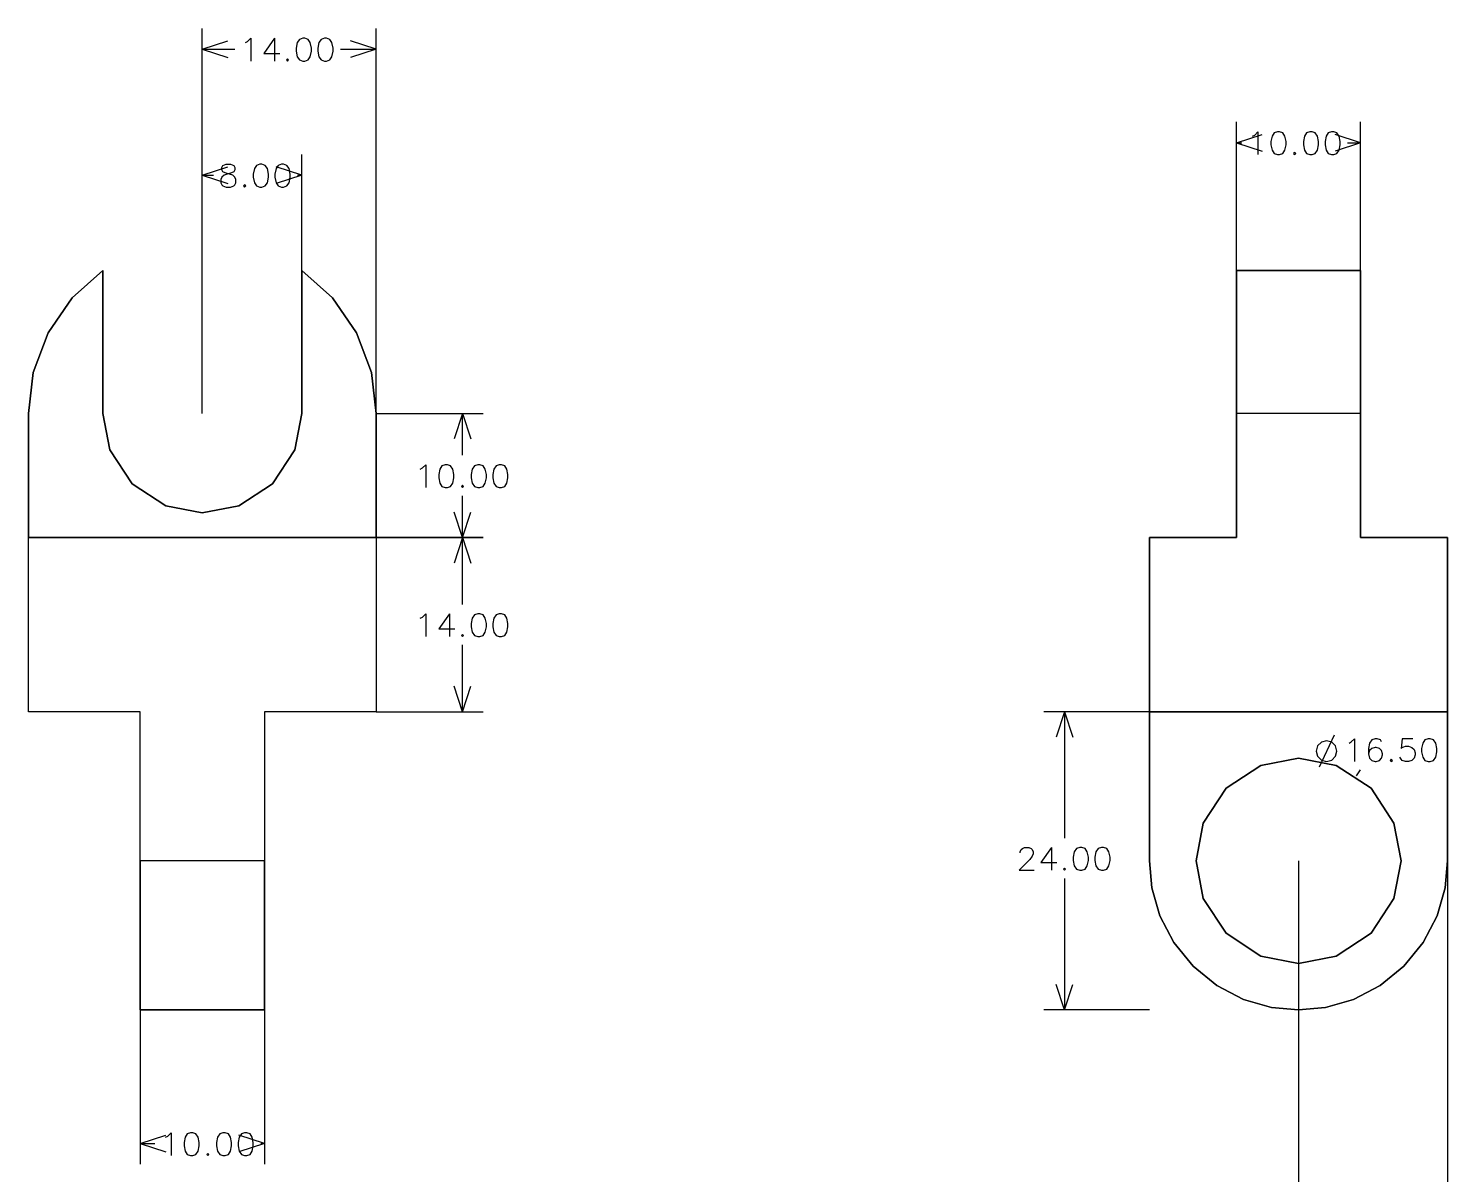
# Model space of a CAD drawing. Extents: x -110 to 4, y -65 to 76.
# Drawn here: x -110 to 4.2, y -15.8 to 76.4 of the extents above; entities that cross this region are included whole.
import ezdxf

# ---------------------------------------------------------------- set-up
doc = ezdxf.new("R2010")
doc.units = 0

msp = doc.modelspace()

# ---------------------------------------------------------------- linework, layer by layer
for p, q in [((-96.034584, 45.43723), (-96.034584, 76.409452)), ((-96.034584, 74.742785), (-93.973962, 75.412322)), ((-92.396958, 75.352634), (-92.135594, 75.613997)), ((-92.135594, 75.613997), (-92.135594, 73.784452)), ((-90.218928, 75.613997), (-91.09014, 74.3943)), ((-90.218928, 75.613997), (-90.218928, 73.784452)), ((-88.21514, 75.526876), (-88.389382, 75.265513)), ((-87.953776, 75.613997), (-88.21514, 75.526876)), ((-87.779534, 75.613997), (-87.953776, 75.613997)), ((-87.51817, 75.526876), (-87.779534, 75.613997)), ((-87.343928, 75.265513), (-87.51817, 75.526876)), ((-86.472715, 75.526876), (-86.646958, 75.265513)), ((-86.211352, 75.613997), (-86.472715, 75.526876)), ((-86.037109, 75.613997), (-86.211352, 75.613997)), ((-85.775746, 75.526876), (-86.037109, 75.613997)), ((-85.601503, 75.265513), (-85.775746, 75.526876)), ((-82.034584, 74.742785), (-84.095207, 75.412322)), ((-82.034584, 45.43723), (-82.034584, 76.409452)), ((-96.034584, 74.742785), (-93.427261, 74.742785)), ((-96.034584, 74.742785), (-93.973962, 74.073248)), ((-92.5712, 75.265513), (-92.396958, 75.352634)), ((-91.09014, 74.3943), (-89.783322, 74.3943)), ((-88.389382, 75.265513), (-88.476503, 74.829906)), ((-88.476503, 74.829906), (-88.476503, 74.568543)), ((-88.476503, 74.568543), (-88.389382, 74.132937)), ((-87.256806, 74.829906), (-87.343928, 75.265513)), ((-87.343928, 74.132937), (-87.256806, 74.568543)), ((-87.256806, 74.568543), (-87.256806, 74.829906)), ((-86.646958, 75.265513), (-86.734079, 74.829906)), ((-86.734079, 74.829906), (-86.734079, 74.568543)), ((-86.734079, 74.568543), (-86.646958, 74.132937)), ((-85.514382, 74.829906), (-85.601503, 75.265513)), ((-85.601503, 74.132937), (-85.514382, 74.568543)), ((-85.514382, 74.568543), (-85.514382, 74.829906)), ((-84.919685, 74.742785), (-82.034584, 74.742785)), ((-82.034584, 74.742785), (-84.095207, 74.073248)), ((-89.173473, 73.958694), (-89.260594, 73.871573)), ((-89.260594, 73.871573), (-89.173473, 73.784452)), ((-89.086352, 73.871573), (-89.173473, 73.958694)), ((-89.173473, 73.784452), (-89.086352, 73.871573)), ((-88.389382, 74.132937), (-88.21514, 73.871573)), ((-88.21514, 73.871573), (-87.953776, 73.784452)), ((-87.953776, 73.784452), (-87.779534, 73.784452)), ((-87.779534, 73.784452), (-87.51817, 73.871573)), ((-87.51817, 73.871573), (-87.343928, 74.132937)), ((-86.646958, 74.132937), (-86.472715, 73.871573)), ((-86.472715, 73.871573), (-86.211352, 73.784452)), ((-86.211352, 73.784452), (-86.037109, 73.784452)), ((-86.037109, 73.784452), (-85.775746, 73.871573)), ((-85.775746, 73.871573), (-85.601503, 74.132937)), ((-12.798859, 35.43723), (-12.798859, 68.881674)), ((-2.798859, 35.43723), (-2.798859, 68.881674)), ((-12.798859, 67.215008), (-10.738236, 67.884544)), ((-11.502142, 67.737735), (-11.327899, 67.824856)), ((-11.327899, 67.824856), (-11.066536, 68.08622)), ((-11.066536, 68.08622), (-11.066536, 66.256674)), ((-9.93396, 67.737735), (-10.021081, 67.302129)), ((-9.759717, 67.999098), (-9.93396, 67.737735)), ((-9.498354, 68.08622), (-9.759717, 67.999098)), ((-9.324111, 68.08622), (-9.498354, 68.08622)), ((-9.062748, 67.999098), (-9.324111, 68.08622)), ((-8.888505, 67.737735), (-9.062748, 67.999098)), ((-8.801384, 67.302129), (-8.888505, 67.737735)), ((-7.320323, 67.737735), (-7.407445, 67.302129)), ((-7.146081, 67.999098), (-7.320323, 67.737735)), ((-6.884717, 68.08622), (-7.146081, 67.999098)), ((-6.710475, 68.08622), (-6.884717, 68.08622)), ((-6.449111, 67.999098), (-6.710475, 68.08622)), ((-6.274869, 67.737735), (-6.449111, 67.999098)), ((-6.187748, 67.302129), (-6.274869, 67.737735)), ((-5.577899, 67.737735), (-5.66502, 67.302129)), ((-5.403657, 67.999098), (-5.577899, 67.737735)), ((-5.142293, 68.08622), (-5.403657, 67.999098)), ((-4.968051, 68.08622), (-5.142293, 68.08622)), ((-4.706687, 67.999098), (-4.968051, 68.08622)), ((-2.798859, 67.215008), (-4.859481, 67.884544)), ((-4.532445, 67.737735), (-4.706687, 67.999098)), ((-4.445323, 67.302129), (-4.532445, 67.737735)), ((-96.034584, 45.43723), (-96.034584, 66.270563)), ((-88.034584, 45.43723), (-88.034584, 66.270563)), ((-12.798859, 67.215008), (-12.358202, 67.215008)), ((-12.798859, 67.215008), (-10.738236, 66.545471)), ((-10.021081, 67.302129), (-10.021081, 67.040765)), ((-10.021081, 67.040765), (-9.93396, 66.605159)), ((-9.93396, 66.605159), (-9.759717, 66.343795)), ((-9.759717, 66.343795), (-9.498354, 66.256674)), ((-9.324111, 66.256674), (-9.062748, 66.343795)), ((-9.062748, 66.343795), (-8.888505, 66.605159)), ((-8.888505, 66.605159), (-8.801384, 67.040765)), ((-8.801384, 67.040765), (-8.801384, 67.302129)), ((-8.104414, 66.430917), (-8.191536, 66.343795)), ((-8.191536, 66.343795), (-8.104414, 66.256674)), ((-8.017293, 66.343795), (-8.104414, 66.430917)), ((-8.104414, 66.256674), (-8.017293, 66.343795)), ((-7.407445, 67.302129), (-7.407445, 67.040765)), ((-7.407445, 67.040765), (-7.320323, 66.605159)), ((-7.320323, 66.605159), (-7.146081, 66.343795)), ((-7.146081, 66.343795), (-6.884717, 66.256674)), ((-6.710475, 66.256674), (-6.449111, 66.343795)), ((-6.449111, 66.343795), (-6.274869, 66.605159)), ((-6.274869, 66.605159), (-6.187748, 67.040765)), ((-6.187748, 67.040765), (-6.187748, 67.302129)), ((-5.66502, 67.302129), (-5.66502, 67.040765)), ((-5.66502, 67.040765), (-5.577899, 66.605159)), ((-5.577899, 66.605159), (-5.403657, 66.343795)), ((-5.403657, 66.343795), (-5.142293, 66.256674)), ((-4.968051, 66.256674), (-4.706687, 66.343795)), ((-2.798859, 67.215008), (-4.859481, 66.545471)), ((-4.706687, 66.343795), (-4.532445, 66.605159)), ((-4.532445, 66.605159), (-4.445323, 67.040765)), ((-4.445323, 67.040765), (-4.445323, 67.302129)), ((-3.850626, 67.215008), (-2.798859, 67.215008)), ((-96.034584, 64.603896), (-93.973962, 65.273433)), ((-94.457564, 65.213745), (-94.370443, 65.387987)), ((-94.457564, 65.039502), (-94.457564, 65.213745)), ((-94.370443, 65.387987), (-94.109079, 65.475109)), ((-94.109079, 65.475109), (-93.760594, 65.475109)), ((-93.760594, 65.475109), (-93.499231, 65.387987)), ((-93.499231, 65.387987), (-93.412109, 65.213745)), ((-93.412109, 65.213745), (-93.412109, 65.039502)), ((-91.843928, 65.126624), (-91.931049, 64.691018)), ((-91.669685, 65.387987), (-91.843928, 65.126624)), ((-91.408322, 65.475109), (-91.669685, 65.387987)), ((-91.234079, 65.475109), (-91.408322, 65.475109)), ((-90.972715, 65.387987), (-91.234079, 65.475109)), ((-90.798473, 65.126624), (-90.972715, 65.387987)), ((-90.711352, 64.691018), (-90.798473, 65.126624)), ((-90.101503, 65.126624), (-90.188625, 64.691018)), ((-89.927261, 65.387987), (-90.101503, 65.126624)), ((-88.034584, 64.603896), (-90.095207, 65.273433)), ((-89.665897, 65.475109), (-89.927261, 65.387987)), ((-89.491655, 65.475109), (-89.665897, 65.475109)), ((-89.230291, 65.387987), (-89.491655, 65.475109)), ((-89.056049, 65.126624), (-89.230291, 65.387987)), ((-88.968928, 64.691018), (-89.056049, 65.126624)), ((-9.498354, 66.256674), (-9.324111, 66.256674)), ((-6.884717, 66.256674), (-6.710475, 66.256674)), ((-5.142293, 66.256674), (-4.968051, 66.256674)), ((-96.034584, 64.603896), (-95.139382, 64.603896)), ((-96.034584, 64.603896), (-93.973962, 63.93436)), ((-94.457564, 64.429654), (-94.544685, 64.255412)), ((-94.544685, 64.255412), (-94.544685, 63.994048)), ((-94.544685, 63.994048), (-94.457564, 63.819805)), ((-94.370443, 64.86526), (-94.457564, 65.039502)), ((-94.283322, 64.603896), (-94.457564, 64.429654)), ((-94.1962, 64.778139), (-94.370443, 64.86526)), ((-94.021958, 64.691018), (-94.283322, 64.603896)), ((-93.847715, 64.691018), (-94.1962, 64.778139)), ((-93.673473, 64.778139), (-94.021958, 64.691018)), ((-93.586352, 64.603896), (-93.847715, 64.691018)), ((-93.499231, 64.86526), (-93.673473, 64.778139)), ((-93.412109, 64.429654), (-93.586352, 64.603896)), ((-93.412109, 65.039502), (-93.499231, 64.86526)), ((-93.324988, 64.255412), (-93.412109, 64.429654)), ((-93.412109, 63.819805), (-93.324988, 63.994048)), ((-93.324988, 63.994048), (-93.324988, 64.255412)), ((-91.931049, 64.691018), (-91.931049, 64.429654)), ((-91.931049, 64.429654), (-91.843928, 63.994048)), ((-91.843928, 63.994048), (-91.669685, 63.732684)), ((-90.972715, 63.732684), (-90.798473, 63.994048)), ((-90.798473, 63.994048), (-90.711352, 64.429654)), ((-90.711352, 64.429654), (-90.711352, 64.691018)), ((-90.188625, 64.691018), (-90.188625, 64.429654)), ((-90.188625, 64.429654), (-90.101503, 63.994048)), ((-90.101503, 63.994048), (-89.927261, 63.732684)), ((-88.034584, 64.603896), (-90.095207, 63.93436)), ((-89.230291, 63.732684), (-89.056049, 63.994048)), ((-89.056049, 63.994048), (-88.968928, 64.429654)), ((-88.968928, 64.429654), (-88.968928, 64.691018)), ((-88.374231, 64.603896), (-88.034584, 64.603896)), ((-94.457564, 63.819805), (-94.370443, 63.732684)), ((-94.370443, 63.732684), (-94.109079, 63.645563)), ((-94.109079, 63.645563), (-93.760594, 63.645563)), ((-93.760594, 63.645563), (-93.499231, 63.732684)), ((-93.499231, 63.732684), (-93.412109, 63.819805)), ((-92.628018, 63.819805), (-92.71514, 63.732684)), ((-92.71514, 63.732684), (-92.628018, 63.645563)), ((-92.540897, 63.732684), (-92.628018, 63.819805)), ((-92.628018, 63.645563), (-92.540897, 63.732684)), ((-91.669685, 63.732684), (-91.408322, 63.645563)), ((-91.408322, 63.645563), (-91.234079, 63.645563)), ((-91.234079, 63.645563), (-90.972715, 63.732684)), ((-89.927261, 63.732684), (-89.665897, 63.645563)), ((-89.665897, 63.645563), (-89.491655, 63.645563)), ((-89.491655, 63.645563), (-89.230291, 63.732684)), ((-104.034584, 56.926355), (-106.509419, 54.725816)), ((-106.509419, 54.725816), (-104.034584, 56.926355)), ((-106.509419, 54.725816), (-104.034584, 56.926355)), ((-104.034584, 45.43723), (-104.034584, 56.926355)), ((-104.034584, 56.926355), (-104.034584, 45.43723)), ((-104.034584, 56.926355), (-104.034584, 45.43723)), ((-85.559749, 54.725816), (-88.034584, 56.926355)), ((-88.034584, 56.926355), (-88.034584, 45.43723)), ((-88.034584, 56.926355), (-85.559749, 54.725816)), ((-88.034584, 45.43723), (-88.034584, 56.926355)), ((-88.034584, 45.43723), (-88.034584, 56.926355)), ((-88.034584, 56.926355), (-85.559749, 54.725816)), ((-2.798859, 56.926355), (-12.798859, 56.926355)), ((-12.798859, 56.926355), (-12.798859, 54.725816)), ((-12.798859, 54.725816), (-12.798859, 56.926355)), ((-12.798859, 56.926355), (-2.798859, 56.926355)), ((-12.798859, 54.725816), (-12.798859, 56.926355)), ((-12.798859, 56.926355), (-2.798859, 56.926355)), ((-2.798859, 54.725816), (-2.798859, 56.926355)), ((-2.798859, 56.926355), (-2.798859, 54.725816)), ((-2.798859, 56.926355), (-2.798859, 54.725816)), ((-106.509419, 54.725816), (-108.444258, 51.91797)), ((-108.444258, 51.91797), (-106.509419, 54.725816)), ((-108.444258, 51.91797), (-106.509419, 54.725816)), ((-83.624911, 51.91797), (-85.559749, 54.725816)), ((-85.559749, 54.725816), (-83.624911, 51.91797)), ((-85.559749, 54.725816), (-83.624911, 51.91797)), ((-12.798859, 54.725816), (-12.798859, 51.91797)), ((-12.798859, 51.91797), (-12.798859, 54.725816)), ((-12.798859, 51.91797), (-12.798859, 54.725816)), ((-2.798859, 51.91797), (-2.798859, 54.725816)), ((-2.798859, 54.725816), (-2.798859, 51.91797)), ((-2.798859, 54.725816), (-2.798859, 51.91797)), ((-108.444258, 51.91797), (-109.642899, 48.725658)), ((-109.642899, 48.725658), (-108.444258, 51.91797)), ((-109.642899, 48.725658), (-108.444258, 51.91797)), ((-82.426269, 48.725658), (-83.624911, 51.91797)), ((-83.624911, 51.91797), (-82.426269, 48.725658)), ((-83.624911, 51.91797), (-82.426269, 48.725658)), ((-12.798859, 51.91797), (-12.798859, 48.725658)), ((-12.798859, 48.725658), (-12.798859, 51.91797)), ((-12.798859, 48.725658), (-12.798859, 51.91797)), ((-2.798859, 48.725658), (-2.798859, 51.91797)), ((-2.798859, 51.91797), (-2.798859, 48.725658)), ((-2.798859, 51.91797), (-2.798859, 48.725658)), ((-109.642899, 48.725658), (-110.034584, 45.43723)), ((-110.034584, 45.43723), (-109.642899, 48.725658)), ((-110.034584, 45.43723), (-109.642899, 48.725658)), ((-82.034584, 45.43723), (-82.426269, 48.725658)), ((-82.426269, 48.725658), (-82.034584, 45.43723)), ((-82.426269, 48.725658), (-82.034584, 45.43723)), ((-12.798859, 48.725658), (-12.798859, 45.43723)), ((-12.798859, 45.43723), (-12.798859, 48.725658)), ((-12.798859, 45.43723), (-12.798859, 48.725658)), ((-2.798859, 45.43723), (-2.798859, 48.725658)), ((-2.798859, 48.725658), (-2.798859, 45.43723)), ((-2.798859, 48.725658), (-2.798859, 45.43723)), ((-110.034584, 45.43723), (-110.034584, 35.43723)), ((-110.034584, 35.43723), (-110.034584, 45.43723)), ((-110.034584, 35.43723), (-110.034584, 45.43723)), ((-103.472891, 42.492472), (-104.034584, 45.43723)), ((-104.034584, 45.43723), (-103.472891, 42.492472)), ((-104.034584, 45.43723), (-103.472891, 42.492472)), ((-96.034584, 45.43723), (-96.034584, 45.43723)), ((-96.034584, 45.43723), (-96.034584, 45.43723)), ((-88.034584, 45.43723), (-88.596278, 42.492472)), ((-88.596278, 42.492472), (-88.034584, 45.43723)), ((-88.596278, 42.492472), (-88.034584, 45.43723)), ((-88.034584, 45.43723), (-88.034584, 45.43723)), ((-82.034584, 45.43723), (-82.034584, 45.43723)), ((-82.034584, 45.43723), (-82.034584, 45.43723)), ((-82.034584, 35.43723), (-82.034584, 45.43723)), ((-82.034584, 45.43723), (-82.034584, 35.43723)), ((-82.034584, 45.43723), (-73.423473, 45.43723)), ((-82.034584, 45.43723), (-82.034584, 35.43723)), ((-75.09014, 45.43723), (-75.759677, 43.376607)), ((-75.09014, 42.06223), (-75.09014, 45.43723)), ((-75.09014, 45.43723), (-74.420603, 43.376607)), ((-12.798859, 45.43723), (-12.798859, 35.43723)), ((-12.798859, 35.43723), (-12.798859, 45.43723)), ((-2.798859, 45.43723), (-12.798859, 45.43723)), ((-2.798859, 45.43723), (-12.798859, 45.43723)), ((-12.798859, 45.43723), (-12.798859, 35.43723)), ((-2.798859, 35.43723), (-2.798859, 45.43723)), ((-2.798859, 45.43723), (-2.798859, 35.43723)), ((-2.798859, 35.43723), (-2.798859, 45.43723)), ((-101.691438, 39.780375), (-103.472891, 42.492472)), ((-103.472891, 42.492472), (-101.691438, 39.780375)), ((-103.472891, 42.492472), (-101.691438, 39.780375)), ((-88.596278, 42.492472), (-90.37773, 39.780375)), ((-90.37773, 39.780375), (-88.596278, 42.492472)), ((-90.37773, 39.780375), (-88.596278, 42.492472)), ((-78.313625, 41.047078), (-78.052261, 41.308442)), ((-78.052261, 41.308442), (-78.052261, 39.478896)), ((-76.745443, 41.221321), (-76.919685, 40.959957)), ((-76.484079, 41.308442), (-76.745443, 41.221321)), ((-76.309837, 41.308442), (-76.484079, 41.308442)), ((-76.048473, 41.221321), (-76.309837, 41.308442)), ((-75.874231, 40.959957), (-76.048473, 41.221321)), ((-74.131806, 41.221321), (-74.306049, 40.959957)), ((-73.870443, 41.308442), (-74.131806, 41.221321)), ((-73.6962, 41.308442), (-73.870443, 41.308442)), ((-73.434837, 41.221321), (-73.6962, 41.308442)), ((-73.260594, 40.959957), (-73.434837, 41.221321)), ((-72.389382, 41.221321), (-72.563625, 40.959957)), ((-72.128018, 41.308442), (-72.389382, 41.221321)), ((-71.953776, 41.308442), (-72.128018, 41.308442)), ((-71.692412, 41.221321), (-71.953776, 41.308442)), ((-71.51817, 40.959957), (-71.692412, 41.221321)), ((-78.487867, 40.959957), (-78.313625, 41.047078)), ((-76.919685, 40.959957), (-77.006806, 40.524351)), ((-77.006806, 40.524351), (-77.006806, 40.262987)), ((-77.006806, 40.262987), (-76.919685, 39.827381)), ((-75.787109, 40.524351), (-75.874231, 40.959957)), ((-75.874231, 39.827381), (-75.787109, 40.262987)), ((-75.787109, 40.262987), (-75.787109, 40.524351)), ((-74.306049, 40.959957), (-74.39317, 40.524351)), ((-74.39317, 40.524351), (-74.39317, 40.262987)), ((-74.39317, 40.262987), (-74.306049, 39.827381)), ((-73.173473, 40.524351), (-73.260594, 40.959957)), ((-73.260594, 39.827381), (-73.173473, 40.262987)), ((-73.173473, 40.262987), (-73.173473, 40.524351)), ((-72.563625, 40.959957), (-72.650746, 40.524351)), ((-72.650746, 40.524351), (-72.650746, 40.262987)), ((-72.650746, 40.262987), (-72.563625, 39.827381)), ((-71.431049, 40.524351), (-71.51817, 40.959957)), ((-71.51817, 39.827381), (-71.431049, 40.262987)), ((-71.431049, 40.262987), (-71.431049, 40.524351)), ((-98.979342, 37.998923), (-101.691438, 39.780375)), ((-101.691438, 39.780375), (-98.979342, 37.998923)), ((-101.691438, 39.780375), (-98.979342, 37.998923)), ((-90.37773, 39.780375), (-93.089826, 37.998923)), ((-93.089826, 37.998923), (-90.37773, 39.780375)), ((-93.089826, 37.998923), (-90.37773, 39.780375)), ((-76.919685, 39.827381), (-76.745443, 39.566018)), ((-76.745443, 39.566018), (-76.484079, 39.478896)), ((-76.484079, 39.478896), (-76.309837, 39.478896)), ((-76.309837, 39.478896), (-76.048473, 39.566018)), ((-76.048473, 39.566018), (-75.874231, 39.827381)), ((-75.09014, 39.653139), (-75.177261, 39.566018)), ((-75.177261, 39.566018), (-75.09014, 39.478896)), ((-75.003018, 39.566018), (-75.09014, 39.653139)), ((-75.09014, 39.478896), (-75.003018, 39.566018)), ((-74.306049, 39.827381), (-74.131806, 39.566018)), ((-74.131806, 39.566018), (-73.870443, 39.478896)), ((-73.870443, 39.478896), (-73.6962, 39.478896)), ((-73.6962, 39.478896), (-73.434837, 39.566018)), ((-73.434837, 39.566018), (-73.260594, 39.827381)), ((-72.563625, 39.827381), (-72.389382, 39.566018)), ((-72.389382, 39.566018), (-72.128018, 39.478896)), ((-72.128018, 39.478896), (-71.953776, 39.478896)), ((-71.953776, 39.478896), (-71.692412, 39.566018)), ((-71.692412, 39.566018), (-71.51817, 39.827381)), ((-96.034584, 37.43723), (-98.979342, 37.998923)), ((-98.979342, 37.998923), (-96.034584, 37.43723)), ((-98.979342, 37.998923), (-96.034584, 37.43723)), ((-93.089826, 37.998923), (-96.034584, 37.43723)), ((-96.034584, 37.43723), (-93.089826, 37.998923)), ((-96.034584, 37.43723), (-93.089826, 37.998923)), ((-75.09014, 35.43723), (-75.09014, 38.81223)), ((-75.09014, 35.43723), (-75.759677, 37.497852)), ((-75.09014, 35.43723), (-74.420603, 37.497852)), ((-110.034584, 35.43723), (-82.034584, 35.43723)), ((-82.034584, 35.43723), (-110.034584, 35.43723)), ((-110.034584, 21.43723), (-110.034584, 35.43723)), ((-110.034584, 21.43723), (-110.034584, 35.43723)), ((-110.034584, 35.43723), (-82.034584, 35.43723)), ((-110.034584, 21.43723), (-110.034584, 35.43723)), ((-82.034584, 35.43723), (-82.034584, 35.43723)), ((-82.034584, 35.43723), (-73.423473, 35.43723)), ((-73.423473, 35.43723), (-82.034584, 35.43723)), ((-82.034584, 35.43723), (-82.034584, 35.43723)), ((-82.034584, 35.43723), (-82.034584, 21.43723)), ((-82.034584, 35.43723), (-82.034584, 21.43723)), ((-82.034584, 35.43723), (-82.034584, 21.43723)), ((-75.09014, 35.43723), (-75.759677, 33.376607)), ((-75.09014, 30.06223), (-75.09014, 35.43723)), ((-75.09014, 35.43723), (-74.420603, 33.376607)), ((-12.798859, 35.43723), (-19.798859, 35.43723)), ((-19.798859, 35.43723), (-19.798859, 21.43723)), ((-19.798859, 21.43723), (-19.798859, 35.43723)), ((-19.798859, 35.43723), (-12.798859, 35.43723)), ((-12.798859, 35.43723), (-19.798859, 35.43723)), ((-19.798859, 35.43723), (-19.798859, 21.43723)), ((-12.798859, 35.43723), (-12.798859, 35.43723)), ((-2.798859, 35.43723), (-2.798859, 35.43723)), ((4.201141, 35.43723), (-2.798859, 35.43723)), ((-2.798859, 35.43723), (4.201141, 35.43723)), ((4.201141, 35.43723), (-2.798859, 35.43723)), ((4.201141, 21.43723), (4.201141, 35.43723)), ((4.201141, 35.43723), (4.201141, 21.43723)), ((4.201141, 21.43723), (4.201141, 35.43723)), ((-78.487867, 28.959957), (-78.313625, 29.047078)), ((-78.313625, 29.047078), (-78.052261, 29.308442)), ((-78.052261, 29.308442), (-78.052261, 27.478896)), ((-76.135594, 29.308442), (-77.006806, 28.088745)), ((-76.135594, 29.308442), (-76.135594, 27.478896)), ((-74.306049, 28.959957), (-74.39317, 28.524351)), ((-74.131806, 29.221321), (-74.306049, 28.959957)), ((-73.870443, 29.308442), (-74.131806, 29.221321)), ((-73.6962, 29.308442), (-73.870443, 29.308442)), ((-73.434837, 29.221321), (-73.6962, 29.308442)), ((-73.260594, 28.959957), (-73.434837, 29.221321)), ((-73.173473, 28.524351), (-73.260594, 28.959957)), ((-72.563625, 28.959957), (-72.650746, 28.524351)), ((-72.389382, 29.221321), (-72.563625, 28.959957)), ((-72.128018, 29.308442), (-72.389382, 29.221321)), ((-71.953776, 29.308442), (-72.128018, 29.308442)), ((-71.692412, 29.221321), (-71.953776, 29.308442)), ((-71.51817, 28.959957), (-71.692412, 29.221321)), ((-71.431049, 28.524351), (-71.51817, 28.959957)), ((-77.006806, 28.088745), (-75.699988, 28.088745)), ((-75.09014, 27.653139), (-75.177261, 27.566018)), ((-75.177261, 27.566018), (-75.09014, 27.478896)), ((-75.003018, 27.566018), (-75.09014, 27.653139)), ((-75.09014, 27.478896), (-75.003018, 27.566018)), ((-74.39317, 28.524351), (-74.39317, 28.262987)), ((-74.39317, 28.262987), (-74.306049, 27.827381)), ((-74.306049, 27.827381), (-74.131806, 27.566018)), ((-74.131806, 27.566018), (-73.870443, 27.478896)), ((-73.870443, 27.478896), (-73.6962, 27.478896)), ((-73.6962, 27.478896), (-73.434837, 27.566018)), ((-73.434837, 27.566018), (-73.260594, 27.827381)), ((-73.260594, 27.827381), (-73.173473, 28.262987)), ((-73.173473, 28.262987), (-73.173473, 28.524351)), ((-72.650746, 28.524351), (-72.650746, 28.262987)), ((-72.650746, 28.262987), (-72.563625, 27.827381)), ((-72.563625, 27.827381), (-72.389382, 27.566018)), ((-72.389382, 27.566018), (-72.128018, 27.478896)), ((-72.128018, 27.478896), (-71.953776, 27.478896)), ((-71.953776, 27.478896), (-71.692412, 27.566018)), ((-71.692412, 27.566018), (-71.51817, 27.827381)), ((-71.51817, 27.827381), (-71.431049, 28.262987)), ((-71.431049, 28.262987), (-71.431049, 28.524351)), ((-75.09014, 21.43723), (-75.09014, 26.81223)), ((-75.09014, 21.43723), (-75.759677, 23.497852)), ((-75.09014, 21.43723), (-74.420603, 23.497852)), ((-101.034584, 21.43723), (-110.034584, 21.43723)), ((-101.034584, 21.43723), (-110.034584, 21.43723)), ((-101.034584, 21.43723), (-110.034584, 21.43723)), ((-101.034584, 9.43723), (-101.034584, 21.43723)), ((-101.034584, 9.43723), (-101.034584, 21.43723)), ((-101.034584, 9.43723), (-101.034584, 21.43723)), ((-82.034584, 21.43723), (-91.034584, 21.43723)), ((-91.034584, 21.43723), (-91.034584, 9.43723)), ((-82.034584, 21.43723), (-91.034584, 21.43723)), ((-91.034584, 21.43723), (-91.034584, 9.43723)), ((-82.034584, 21.43723), (-91.034584, 21.43723)), ((-91.034584, 21.43723), (-91.034584, 9.43723)), ((-82.034584, 21.43723), (-82.034584, 21.43723)), ((-82.034584, 21.43723), (-73.423473, 21.43723)), ((-19.798859, 21.43723), (-28.297444, 21.43723)), ((-26.630777, 21.43723), (-27.300314, 19.376607)), ((-26.630777, 21.43723), (-26.630777, 11.263169)), ((-26.630777, 21.43723), (-25.961241, 19.376607)), ((-19.798859, 21.43723), (-19.798859, 21.43723)), ((-19.798859, 21.43723), (4.201141, 21.43723)), ((4.201141, 21.43723), (-19.798859, 21.43723)), ((-19.798859, 21.43723), (-19.798859, 9.43723)), ((-19.798859, 9.43723), (-19.798859, 21.43723)), ((-19.798859, 21.43723), (4.201141, 21.43723)), ((-19.798859, 9.43723), (-19.798859, 21.43723)), ((4.201141, 9.43723), (4.201141, 21.43723)), ((4.201141, 21.43723), (4.201141, 9.43723)), ((4.201141, 21.43723), (4.201141, 9.43723)), ((-4.941839, 19.550035), (-6.139257, 16.982163)), ((-6.262236, 18.682766), (-6.373881, 18.266099)), ((-5.957215, 18.987787), (-6.262236, 18.682766)), ((-5.540548, 19.099433), (-5.957215, 18.987787)), ((-5.123881, 18.987787), (-5.540548, 19.099433)), ((-4.81886, 18.682766), (-5.123881, 18.987787)), ((-4.707215, 18.266099), (-4.81886, 18.682766)), ((-3.729942, 18.913827), (-3.5557, 19.000948)), ((-3.5557, 19.000948), (-3.294336, 19.262311)), ((-3.294336, 19.262311), (-3.294336, 17.432766)), ((-2.074639, 18.913827), (-2.16176, 18.47822)), ((-2.16176, 18.47822), (-2.16176, 18.042614)), ((-2.074639, 18.303978), (-2.16176, 18.042614)), ((-1.900397, 19.17519), (-2.074639, 18.913827)), ((-1.900397, 18.47822), (-2.074639, 18.303978)), ((-1.639033, 19.262311), (-1.900397, 19.17519)), ((-1.639033, 18.565342), (-1.900397, 18.47822)), ((-1.464791, 19.262311), (-1.639033, 19.262311)), ((-1.551912, 18.565342), (-1.639033, 18.565342)), ((-1.290548, 18.47822), (-1.551912, 18.565342)), ((-1.203427, 19.17519), (-1.464791, 19.262311)), ((-1.116306, 18.303978), (-1.290548, 18.47822)), ((-1.116306, 19.000948), (-1.203427, 19.17519)), ((-1.029185, 18.042614), (-1.116306, 18.303978)), ((0.538997, 19.262311), (0.451876, 18.47822)), ((0.451876, 18.47822), (0.538997, 18.565342)), ((1.410209, 19.262311), (0.538997, 19.262311)), ((0.538997, 18.565342), (0.800361, 18.652463)), ((0.800361, 18.652463), (1.061725, 18.652463)), ((1.061725, 18.652463), (1.323088, 18.565342)), ((1.323088, 18.565342), (1.497331, 18.391099)), ((1.497331, 18.391099), (1.584452, 18.129736)), ((2.1943, 18.913827), (2.107179, 18.47822)), ((2.107179, 18.47822), (2.107179, 18.216857)), ((2.368543, 19.17519), (2.1943, 18.913827)), ((2.629906, 19.262311), (2.368543, 19.17519)), ((2.804149, 19.262311), (2.629906, 19.262311)), ((3.065512, 19.17519), (2.804149, 19.262311)), ((3.239755, 18.913827), (3.065512, 19.17519)), ((3.326876, 18.47822), (3.239755, 18.913827)), ((3.326876, 18.216857), (3.326876, 18.47822)), ((-7.798859, 17.68723), (-10.83564, 17.107983)), ((-10.83564, 17.107983), (-7.798859, 17.68723)), ((-7.798859, 17.68723), (-10.83564, 17.107983)), ((-4.762077, 17.107983), (-7.798859, 17.68723)), ((-7.798859, 17.68723), (-4.762077, 17.107983)), ((-4.762077, 17.107983), (-7.798859, 17.68723)), ((-6.373881, 18.266099), (-6.262236, 17.849433)), ((-6.262236, 17.849433), (-5.957215, 17.544411)), ((-5.957215, 17.544411), (-5.540548, 17.432766)), ((-5.540548, 17.432766), (-5.123881, 17.544411)), ((-5.123881, 17.544411), (-4.81886, 17.849433)), ((-4.81886, 17.849433), (-4.707215, 18.266099)), ((-2.16176, 18.042614), (-2.074639, 17.69413)), ((-2.074639, 17.69413), (-1.900397, 17.519887)), ((-1.900397, 17.519887), (-1.639033, 17.432766)), ((-1.639033, 17.432766), (-1.551912, 17.432766)), ((-1.551912, 17.432766), (-1.290548, 17.519887)), ((-1.290548, 17.519887), (-1.116306, 17.69413)), ((-1.116306, 17.69413), (-1.029185, 17.955493)), ((-1.029185, 17.955493), (-1.029185, 18.042614)), ((-0.332215, 17.607008), (-0.419336, 17.519887)), ((-0.419336, 17.519887), (-0.332215, 17.432766)), ((-0.245094, 17.519887), (-0.332215, 17.607008)), ((-0.332215, 17.432766), (-0.245094, 17.519887)), ((0.451876, 17.607008), (0.364755, 17.781251)), ((0.538997, 17.519887), (0.451876, 17.607008)), ((0.800361, 17.432766), (0.538997, 17.519887)), ((1.061725, 17.432766), (0.800361, 17.432766)), ((1.323088, 17.519887), (1.061725, 17.432766)), ((1.497331, 17.69413), (1.323088, 17.519887)), ((1.584452, 17.955493), (1.497331, 17.69413)), ((1.584452, 18.129736), (1.584452, 17.955493)), ((2.107179, 18.216857), (2.1943, 17.781251)), ((2.1943, 17.781251), (2.368543, 17.519887)), ((2.368543, 17.519887), (2.629906, 17.432766)), ((2.629906, 17.432766), (2.804149, 17.432766)), ((2.804149, 17.432766), (3.065512, 17.519887)), ((3.065512, 17.519887), (3.239755, 17.781251)), ((3.239755, 17.781251), (3.326876, 18.216857)), ((-10.83564, 17.107983), (-13.63249, 15.270861)), ((-13.63249, 15.270861), (-10.83564, 17.107983)), ((-10.83564, 17.107983), (-13.63249, 15.270861)), ((-1.965228, 15.270861), (-4.762077, 17.107983)), ((-4.762077, 17.107983), (-1.965228, 15.270861)), ((-1.965228, 15.270861), (-4.762077, 17.107983)), ((-2.828264, 16.766099), (-3.168109, 16.265016)), ((-13.63249, 15.270861), (-15.469612, 12.474011)), ((-15.469612, 12.474011), (-13.63249, 15.270861)), ((-13.63249, 15.270861), (-15.469612, 12.474011)), ((-0.128105, 12.474011), (-1.965228, 15.270861)), ((-1.965228, 15.270861), (-0.128105, 12.474011)), ((-0.128105, 12.474011), (-1.965228, 15.270861)), ((-15.469612, 12.474011), (-16.048859, 9.43723)), ((-16.048859, 9.43723), (-15.469612, 12.474011)), ((-15.469612, 12.474011), (-16.048859, 9.43723)), ((0.451141, 9.43723), (-0.128105, 12.474011)), ((-0.128105, 12.474011), (0.451141, 9.43723)), ((0.451141, 9.43723), (-0.128105, 12.474011)), ((-30.202747, 10.160896), (-30.115626, 10.335138)), ((-30.115626, 10.335138), (-30.028505, 10.422259)), ((-30.028505, 10.422259), (-29.854262, 10.509381)), ((-29.854262, 10.509381), (-29.505777, 10.509381)), ((-29.505777, 10.509381), (-29.331535, 10.422259)), ((-29.331535, 10.422259), (-29.244414, 10.335138)), ((-29.244414, 10.335138), (-29.157293, 10.160896)), ((-27.676232, 10.509381), (-28.547444, 9.289684)), ((-27.676232, 10.509381), (-27.676232, 8.679835)), ((-25.672444, 10.422259), (-25.846687, 10.160896)), ((-25.41108, 10.509381), (-25.672444, 10.422259)), ((-25.236838, 10.509381), (-25.41108, 10.509381)), ((-24.975474, 10.422259), (-25.236838, 10.509381)), ((-24.801232, 10.160896), (-24.975474, 10.422259)), ((-23.93002, 10.422259), (-24.104262, 10.160896)), ((-23.668656, 10.509381), (-23.93002, 10.422259)), ((-23.494414, 10.509381), (-23.668656, 10.509381)), ((-23.23305, 10.422259), (-23.494414, 10.509381)), ((-23.058808, 10.160896), (-23.23305, 10.422259)), ((-101.034584, 9.43723), (-101.034584, 9.43723)), ((-101.034584, 9.43723), (-101.034584, -14.979437)), ((-101.034584, 7.253673), (-101.034584, 9.43723)), ((-91.034584, 9.43723), (-101.034584, 9.43723)), ((-91.034584, 9.43723), (-101.034584, 9.43723)), ((-101.034584, 9.43723), (-101.034584, 7.253673)), ((-101.034584, 7.253673), (-101.034584, 9.43723)), ((-91.034584, 7.253673), (-91.034584, 9.43723)), ((-91.034584, 9.43723), (-91.034584, 7.253673)), ((-91.034584, 9.43723), (-91.034584, 9.43723)), ((-91.034584, 9.43723), (-91.034584, -14.979437)), ((-91.034584, 9.43723), (-91.034584, 7.253673)), ((-29.418656, 9.551047), (-30.289868, 8.679835)), ((-30.202747, 10.073775), (-30.202747, 10.160896)), ((-29.244414, 9.812411), (-29.418656, 9.551047)), ((-29.157293, 9.986653), (-29.244414, 9.812411)), ((-29.157293, 10.160896), (-29.157293, 9.986653)), ((-28.547444, 9.289684), (-27.240626, 9.289684)), ((-25.846687, 10.160896), (-25.933808, 9.72529)), ((-25.933808, 9.72529), (-25.933808, 9.463926)), ((-25.933808, 9.463926), (-25.846687, 9.02832)), ((-24.714111, 9.72529), (-24.801232, 10.160896)), ((-24.801232, 9.02832), (-24.714111, 9.463926)), ((-24.714111, 9.463926), (-24.714111, 9.72529)), ((-24.104262, 10.160896), (-24.191384, 9.72529)), ((-24.191384, 9.72529), (-24.191384, 9.463926)), ((-24.191384, 9.463926), (-24.104262, 9.02832)), ((-22.971687, 9.72529), (-23.058808, 10.160896)), ((-23.058808, 9.02832), (-22.971687, 9.463926)), ((-22.971687, 9.463926), (-22.971687, 9.72529)), ((-19.598523, 7.253673), (-19.798859, 9.43723)), ((-19.798859, 9.43723), (-19.598523, 7.253673)), ((-19.598523, 7.253673), (-19.798859, 9.43723)), ((-16.048859, 9.43723), (-15.469612, 6.400448)), ((-15.469612, 6.400448), (-16.048859, 9.43723)), ((-16.048859, 9.43723), (-15.469612, 6.400448)), ((-7.798859, 9.43723), (-7.798859, 9.43723)), ((-7.798859, 9.43723), (-7.798859, -19.173881)), ((-0.128105, 6.400448), (0.451141, 9.43723)), ((0.451141, 9.43723), (-0.128105, 6.400448)), ((-0.128105, 6.400448), (0.451141, 9.43723)), ((4.201141, 9.43723), (4.000806, 7.253673)), ((4.000806, 7.253673), (4.201141, 9.43723)), ((4.201141, 9.43723), (4.000806, 7.253673)), ((4.201141, 9.43723), (4.201141, 9.43723)), ((4.201141, 9.43723), (4.201141, -19.173881)), ((-30.289868, 8.679835), (-29.070171, 8.679835)), ((-26.630777, 8.854078), (-26.717899, 8.766956)), ((-26.717899, 8.766956), (-26.630777, 8.679835)), ((-26.543656, 8.766956), (-26.630777, 8.854078)), ((-26.630777, 8.679835), (-26.543656, 8.766956)), ((-26.630777, 8.013169), (-26.630777, -2.56277)), ((-25.846687, 9.02832), (-25.672444, 8.766956)), ((-25.672444, 8.766956), (-25.41108, 8.679835)), ((-25.41108, 8.679835), (-25.236838, 8.679835)), ((-25.236838, 8.679835), (-24.975474, 8.766956)), ((-24.975474, 8.766956), (-24.801232, 9.02832)), ((-24.104262, 9.02832), (-23.93002, 8.766956)), ((-23.93002, 8.766956), (-23.668656, 8.679835)), ((-23.668656, 8.679835), (-23.494414, 8.679835)), ((-23.494414, 8.679835), (-23.23305, 8.766956)), ((-23.23305, 8.766956), (-23.058808, 9.02832)), ((-101.034584, 5.020093), (-101.034584, 7.253673)), ((-101.034584, 7.253673), (-101.034584, 5.020093)), ((-101.034584, 5.020093), (-101.034584, 7.253673)), ((-91.034584, 5.020093), (-91.034584, 7.253673)), ((-91.034584, 7.253673), (-91.034584, 5.020093)), ((-91.034584, 7.253673), (-91.034584, 5.020093)), ((-18.956318, 5.020093), (-19.598523, 7.253673)), ((-19.598523, 7.253673), (-18.956318, 5.020093)), ((-18.956318, 5.020093), (-19.598523, 7.253673)), ((4.000806, 7.253673), (3.358601, 5.020093)), ((3.358601, 5.020093), (4.000806, 7.253673)), ((4.000806, 7.253673), (3.358601, 5.020093)), ((-15.469612, 6.400448), (-13.63249, 3.603599)), ((-13.63249, 3.603599), (-15.469612, 6.400448)), ((-15.469612, 6.400448), (-13.63249, 3.603599)), ((-1.965228, 3.603599), (-0.128105, 6.400448)), ((-0.128105, 6.400448), (-1.965228, 3.603599)), ((-1.965228, 3.603599), (-0.128105, 6.400448)), ((-101.034584, 2.870713), (-101.034584, 5.020093)), ((-101.034584, 5.020093), (-101.034584, 2.870713)), ((-101.034584, 2.870713), (-101.034584, 5.020093)), ((-91.034584, 2.870713), (-91.034584, 5.020093)), ((-91.034584, 5.020093), (-91.034584, 2.870713)), ((-91.034584, 5.020093), (-91.034584, 2.870713)), ((-17.842805, 2.870713), (-18.956318, 5.020093)), ((-18.956318, 5.020093), (-17.842805, 2.870713)), ((-17.842805, 2.870713), (-18.956318, 5.020093)), ((3.358601, 5.020093), (2.245087, 2.870713)), ((2.245087, 2.870713), (3.358601, 5.020093)), ((3.358601, 5.020093), (2.245087, 2.870713)), ((-13.63249, 3.603599), (-10.83564, 1.766476)), ((-10.83564, 1.766476), (-13.63249, 3.603599)), ((-13.63249, 3.603599), (-10.83564, 1.766476)), ((-4.762077, 1.766476), (-1.965228, 3.603599)), ((-1.965228, 3.603599), (-4.762077, 1.766476)), ((-4.762077, 1.766476), (-1.965228, 3.603599)), ((-101.034584, 0.951948), (-101.034584, 2.870713)), ((-101.034584, 2.870713), (-101.034584, 0.951948)), ((-101.034584, 0.951948), (-101.034584, 2.870713)), ((-91.034584, 0.951948), (-91.034584, 2.870713)), ((-91.034584, 2.870713), (-91.034584, 0.951948)), ((-91.034584, 2.870713), (-91.034584, 0.951948)), ((-16.28414, 0.951948), (-17.842805, 2.870713)), ((-17.842805, 2.870713), (-16.28414, 0.951948)), ((-16.28414, 0.951948), (-17.842805, 2.870713)), ((2.245087, 2.870713), (0.686423, 0.951948)), ((0.686423, 0.951948), (2.245087, 2.870713)), ((2.245087, 2.870713), (0.686423, 0.951948)), ((-10.83564, 1.766476), (-7.798859, 1.18723)), ((-7.798859, 1.18723), (-10.83564, 1.766476)), ((-10.83564, 1.766476), (-7.798859, 1.18723)), ((-7.798859, 1.18723), (-4.762077, 1.766476)), ((-4.762077, 1.766476), (-7.798859, 1.18723)), ((-7.798859, 1.18723), (-4.762077, 1.766476)), ((-101.034584, -0.606716), (-101.034584, 0.951948)), ((-101.034584, 0.951948), (-101.034584, -0.606716)), ((-101.034584, -0.606716), (-101.034584, 0.951948)), ((-91.034584, -0.606716), (-91.034584, 0.951948)), ((-91.034584, 0.951948), (-91.034584, -0.606716)), ((-91.034584, 0.951948), (-91.034584, -0.606716)), ((-14.365376, -0.606716), (-16.28414, 0.951948)), ((-16.28414, 0.951948), (-14.365376, -0.606716)), ((-14.365376, -0.606716), (-16.28414, 0.951948)), ((0.686423, 0.951948), (-1.232342, -0.606716)), ((-1.232342, -0.606716), (0.686423, 0.951948)), ((0.686423, 0.951948), (-1.232342, -0.606716)), ((-101.034584, -1.72023), (-101.034584, -0.606716)), ((-101.034584, -0.606716), (-101.034584, -1.72023)), ((-101.034584, -1.72023), (-101.034584, -0.606716)), ((-91.034584, -1.72023), (-91.034584, -0.606716)), ((-91.034584, -0.606716), (-91.034584, -1.72023)), ((-91.034584, -0.606716), (-91.034584, -1.72023)), ((-26.630777, -2.56277), (-27.300314, -0.502148)), ((-26.630777, -2.56277), (-25.961241, -0.502148)), ((-12.215995, -1.72023), (-14.365376, -0.606716)), ((-14.365376, -0.606716), (-12.215995, -1.72023)), ((-12.215995, -1.72023), (-14.365376, -0.606716)), ((-1.232342, -0.606716), (-3.381722, -1.72023)), ((-3.381722, -1.72023), (-1.232342, -0.606716)), ((-1.232342, -0.606716), (-3.381722, -1.72023)), ((-101.034584, -2.362435), (-101.034584, -1.72023)), ((-101.034584, -1.72023), (-101.034584, -2.362435)), ((-101.034584, -2.362435), (-101.034584, -1.72023)), ((-91.034584, -2.362435), (-91.034584, -1.72023)), ((-91.034584, -1.72023), (-91.034584, -2.362435)), ((-91.034584, -1.72023), (-91.034584, -2.362435)), ((-9.982415, -2.362435), (-12.215995, -1.72023)), ((-12.215995, -1.72023), (-9.982415, -2.362435)), ((-9.982415, -2.362435), (-12.215995, -1.72023)), ((-3.381722, -1.72023), (-5.615302, -2.362435)), ((-5.615302, -2.362435), (-3.381722, -1.72023)), ((-3.381722, -1.72023), (-5.615302, -2.362435)), ((-101.034584, -2.56277), (-101.034584, -2.362435)), ((-101.034584, -2.362435), (-101.034584, -2.56277)), ((-101.034584, -2.56277), (-101.034584, -2.362435)), ((-91.034584, -2.56277), (-101.034584, -2.56277)), ((-101.034584, -2.56277), (-91.034584, -2.56277)), ((-91.034584, -2.56277), (-101.034584, -2.56277)), ((-91.034584, -2.56277), (-91.034584, -2.362435)), ((-91.034584, -2.362435), (-91.034584, -2.56277)), ((-91.034584, -2.362435), (-91.034584, -2.56277)), ((-19.798859, -2.56277), (-28.297444, -2.56277)), ((-19.798859, -2.56277), (-19.798859, -2.56277)), ((-7.798859, -2.56277), (-9.982415, -2.362435)), ((-9.982415, -2.362435), (-7.798859, -2.56277)), ((-7.798859, -2.56277), (-9.982415, -2.362435)), ((-5.615302, -2.362435), (-7.798859, -2.56277)), ((-7.798859, -2.56277), (-5.615302, -2.362435)), ((-5.615302, -2.362435), (-7.798859, -2.56277)), ((-98.813625, -12.702922), (-98.552261, -12.441558)), ((-98.552261, -12.441558), (-98.552261, -14.271104)), ((-97.245443, -12.528679), (-97.419685, -12.790043)), ((-96.984079, -12.441558), (-97.245443, -12.528679)), ((-96.809837, -12.441558), (-96.984079, -12.441558)), ((-96.548473, -12.528679), (-96.809837, -12.441558)), ((-96.374231, -12.790043), (-96.548473, -12.528679)), ((-94.631806, -12.528679), (-94.806049, -12.790043)), ((-94.370443, -12.441558), (-94.631806, -12.528679)), ((-94.1962, -12.441558), (-94.370443, -12.441558)), ((-93.934837, -12.528679), (-94.1962, -12.441558)), ((-93.760594, -12.790043), (-93.934837, -12.528679)), ((-92.889382, -12.528679), (-93.063625, -12.790043)), ((-92.628018, -12.441558), (-92.889382, -12.528679)), ((-92.453776, -12.441558), (-92.628018, -12.441558)), ((-92.192412, -12.528679), (-92.453776, -12.441558)), ((-92.01817, -12.790043), (-92.192412, -12.528679)), ((-101.034584, -13.31277), (-98.973962, -12.643233)), ((-101.034584, -13.31277), (-99.843928, -13.31277)), ((-101.034584, -13.31277), (-98.973962, -13.982307)), ((-98.987867, -12.790043), (-98.813625, -12.702922)), ((-97.419685, -12.790043), (-97.506806, -13.225649)), ((-97.506806, -13.225649), (-97.506806, -13.487013)), ((-97.506806, -13.487013), (-97.419685, -13.922619)), ((-96.287109, -13.225649), (-96.374231, -12.790043)), ((-96.374231, -13.922619), (-96.287109, -13.487013)), ((-96.287109, -13.487013), (-96.287109, -13.225649)), ((-94.806049, -12.790043), (-94.89317, -13.225649)), ((-94.89317, -13.225649), (-94.89317, -13.487013)), ((-94.89317, -13.487013), (-94.806049, -13.922619)), ((-93.673473, -13.225649), (-93.760594, -12.790043)), ((-93.760594, -13.922619), (-93.673473, -13.487013)), ((-93.673473, -13.487013), (-93.673473, -13.225649)), ((-93.063625, -12.790043), (-93.150746, -13.225649)), ((-93.150746, -13.225649), (-93.150746, -13.487013)), ((-93.150746, -13.487013), (-93.063625, -13.922619)), ((-91.034584, -13.31277), (-93.095207, -12.643233)), ((-91.034584, -13.31277), (-93.095207, -13.982307)), ((-91.931049, -13.225649), (-92.01817, -12.790043)), ((-92.01817, -13.922619), (-91.931049, -13.487013)), ((-91.931049, -13.487013), (-91.931049, -13.225649)), ((-91.336352, -13.31277), (-91.034584, -13.31277)), ((-97.419685, -13.922619), (-97.245443, -14.183982)), ((-97.245443, -14.183982), (-96.984079, -14.271104)), ((-96.984079, -14.271104), (-96.809837, -14.271104)), ((-96.809837, -14.271104), (-96.548473, -14.183982)), ((-96.548473, -14.183982), (-96.374231, -13.922619)), ((-95.59014, -14.096861), (-95.677261, -14.183982)), ((-95.677261, -14.183982), (-95.59014, -14.271104)), ((-95.503018, -14.183982), (-95.59014, -14.096861)), ((-95.59014, -14.271104), (-95.503018, -14.183982)), ((-94.806049, -13.922619), (-94.631806, -14.183982)), ((-94.631806, -14.183982), (-94.370443, -14.271104)), ((-94.370443, -14.271104), (-94.1962, -14.271104)), ((-94.1962, -14.271104), (-93.934837, -14.183982)), ((-93.934837, -14.183982), (-93.760594, -13.922619)), ((-93.063625, -13.922619), (-92.889382, -14.183982)), ((-92.889382, -14.183982), (-92.628018, -14.271104)), ((-92.628018, -14.271104), (-92.453776, -14.271104)), ((-92.453776, -14.271104), (-92.192412, -14.183982)), ((-92.192412, -14.183982), (-92.01817, -13.922619))]:
    msp.add_line(p, q)

doc.saveas('drawing.dxf')
